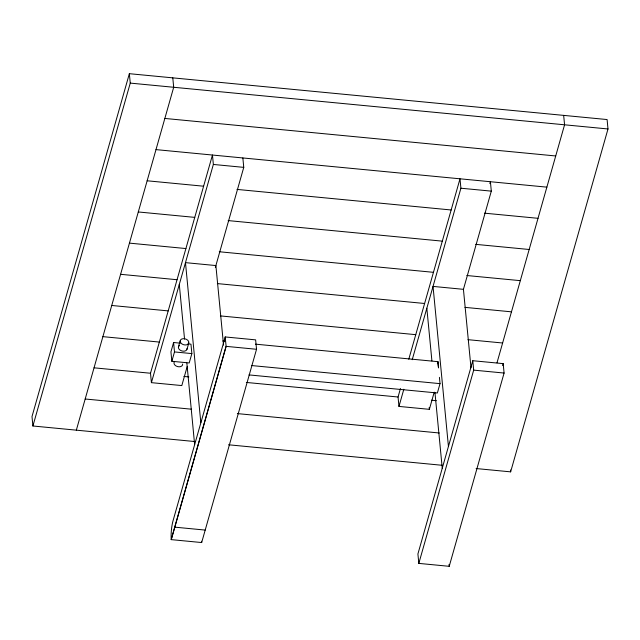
<?xml version="1.0" encoding="UTF-8"?>
<svg xmlns="http://www.w3.org/2000/svg" width="640" height="640" viewBox="0 0 640 640"><rect width="100%" height="100%" fill="white"/><g stroke="black" fill="none" stroke-linecap="round" stroke-linejoin="round"><path stroke-width="0.96" d="M476.096 468.544L510.64 471.856L608 128.968L607.096 119.552L129.36 73.688L32 416.576L32.904 425.992L194.696 441.528M32.904 425.992L130.264 83.104L129.36 73.688M76.336 430.16L173.696 87.272L172.784 77.856M151.408 382.656L150.496 373.24L212.456 155.032L213.36 164.448L151.408 382.656L181.808 385.568L187.216 366.504M180.344 343.16L173.592 342.512L170.936 351.864L171.84 361.28L189.208 362.952L191.864 353.6L190.96 344.184L188.064 343.904M171.84 361.28L174.496 351.928L173.592 342.512M178.456 346.84L180.224 340.608M187 349.272L188.768 343.04A4.44 3.04 15.9 0 0 183.08 338.68A4.44 3.04 15.9 0 0 181.64 343.744A4.44 3.04 15.9 0 0 188.768 343.04M215.344 267.456L243.76 167.368L242.856 157.952M225.224 336.944L173.008 520.864A13.328 2.512 -84.5 0 0 171.264 539.624L226.136 346.36L225.16 336.944L255.632 339.864L256.536 349.28L201.664 542.544L171.192 539.624L226.064 346.352L256.536 349.28M434.232 392.176L429.36 409.336L398.96 406.416L398.056 397.008L400.464 388.504M408.784 359.224L460.008 178.8L460.912 188.216L412.224 359.704M398.96 406.416L403.832 389.256M437.376 363.544L437.912 361.672L255.44 344.152M489.872 183.608L490.408 181.72L491.312 191.136L463.432 289.328L471 367.848M439.424 377.36L440.024 383.64L437.368 392.992L248.976 374.904M472.784 360.712L417.912 553.976L418.816 563.392L449.216 566.312L504.088 373.048L503.184 363.632L472.784 360.712L473.688 370.128L418.816 563.392M496.984 362.84L564.568 124.8L563.664 115.384M502.64 365.536L503.184 363.632M130.264 83.104L608 128.968M164.84 118.44L555.72 155.968M155.992 149.616L546.872 187.144M213.36 164.448L243.76 167.368M460.912 188.216L491.312 191.136M147.144 180.784L203.6 186.208M236.976 189.408L451.16 209.976M484.528 213.176L538.016 218.312M138.288 211.96L194.752 217.376M228.128 220.584L442.304 241.144M475.68 244.352L529.168 249.488M129.44 243.128L185.904 248.552M219.28 251.752L433.456 272.32M466.824 275.52L520.32 280.656M463.432 289.328L433.032 286.408L448.44 446.44M120.592 274.304L177.048 279.72M217.368 283.592L424.608 303.488M464.912 307.36L511.464 311.832M111.736 305.472L168.2 310.896M220.416 315.912L415.752 334.664M467.944 339.672L502.616 343M222.736 341.016L224.72 341.208M473.688 370.128L504.088 373.048M102.888 336.648L159.352 342.064M174.496 351.928L191.864 353.6M251.632 365.552L440.024 383.64M94.04 367.816L150.496 373.24M183.872 376.44L188.832 376.92M246.344 382.44L398.056 397.008M431.424 400.208L436.376 400.688M85.184 398.992L191.608 409.208M237.36 413.6L439.264 432.984M200.816 422.664L185.48 262.64L215.88 265.56L223.536 345.08M228.512 444.776L442.344 465.304M194.624 444.48L186.848 362.984M174.728 527.152L205.2 530.08M510.464 469.976L510.64 471.856M437.912 361.672L438.512 367.952L437.776 361.664M426.84 308.224L431.912 360.912M434.976 392.712L442.248 468.256M449.032 564.432L449.216 566.312M429.176 407.456L429.36 409.336M179.288 284.464L184.552 339.128M187.072 348.472A4.44 3.04 15.9 0 1 181.344 350.792A4.44 3.04 15.9 0 1 179.44 345.544M182.648 364.056A4.44 3.04 15.9 0 1 177.472 366.568A4.44 3.04 15.9 0 1 174.392 361.712M201.664 542.544A13.328 2.512 -84.5 0 1 201.568 541.24"/></g></svg>
